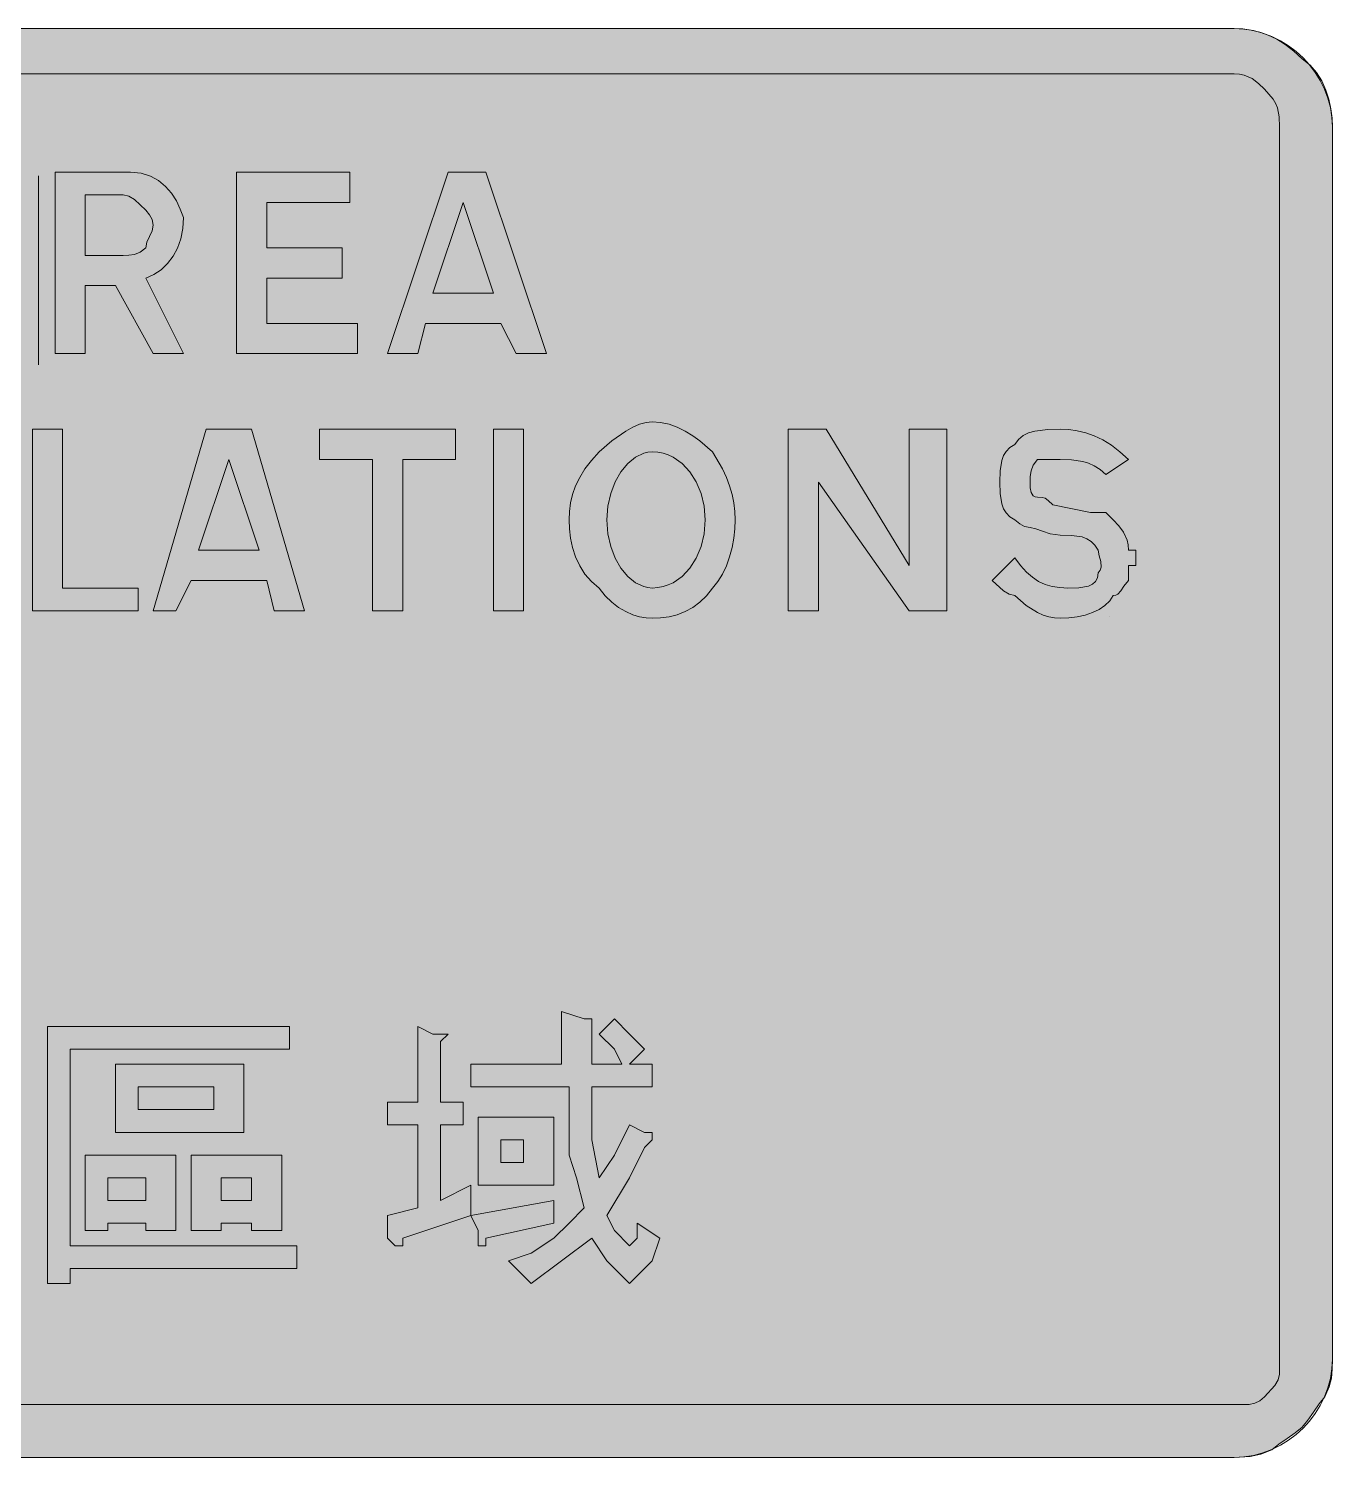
# Model space of a CAD drawing. Header units: metres. Extents: x 12 to 555, y 23 to 250.
# Drawn here: x 347.7 to 554.7, y 22.8 to 249.6 of the extents above; entities that cross this region are included whole.
import ezdxf

# ---------------------------------------------------------------- set-up
doc = ezdxf.new("R2010")
doc.units = ezdxf.units.M
for name, color, linetype, true_color in [('FILL_BLUE_0000FF', 7, 'Continuous', 0x0000ff), ('FILL_WHITE_FFFFFF', 7, 'Continuous', 0xffffff), ('STROKE_BLUE_0000FF', 7, 'Continuous', 0x0000ff), ('STROKE_WHITE_FFFFFF', 7, 'Continuous', 0xffffff)]:
    doc.layers.add(name, color=color, linetype=linetype, true_color=true_color)

msp = doc.modelspace()

# ---------------------------------------------------------------- hatches: boundary and pattern name
at = {"layer": 'FILL_BLUE_0000FF', "true_color": 0x0000ff}
h = msp.add_hatch(color=7, dxfattribs=at)
h.dxf.hatch_style = 1
h.paths.add_polyline_path([(539.07, 242.4), (539.92, 242.35), (540.66, 242.19), (541.92, 241.65), (542.95, 240.88), (543.87, 240), (545.26, 238.39), (545.68, 237.68), (545.97, 237), (546.23, 235.61), (546.27, 234), (546.27, 38.4), (546.27, 36), (546.06, 35.1), (545.52, 34.2), (543.87, 32.4), (543.12, 31.8), (542.35, 31.39), (541.47, 31.2), (539.07, 31.2), (26.67, 31.2), (24.27, 31.35), (22.96, 31.71), (22.37, 32), (21.87, 32.4), (21.18, 33.3), (20.82, 34.2), (20.69, 35.1), (20.67, 36), (20.27, 36.05), (19.98, 36.21), (19.62, 36.75), (19.49, 37.52), (19.47, 38.4), (19.47, 234), (19.63, 235.74), (20.09, 237.34), (20.8, 238.77), (21.72, 240), (22.81, 241.01), (24.03, 241.76), (25.33, 242.24), (26.67, 242.4), (539.07, 242.4)])
at = {"layer": 'FILL_WHITE_FFFFFF', "true_color": 0xffffff}
h = msp.add_hatch(color=7, dxfattribs=at)
h.dxf.hatch_style = 1
h.paths.add_polyline_path([(539.07, 249.6), (540.42, 249.54), (541.77, 249.36), (543.12, 249.03), (544.47, 248.55), (545.82, 247.9), (547.17, 247.07), (548.52, 246.04), (549.87, 244.8), (551.11, 243.79), (552.14, 242.61), (552.97, 241.28), (553.62, 239.85), (554.1, 238.37), (554.43, 236.87), (554.61, 235.4), (554.67, 234), (554.67, 38.4), (554.65, 36.79), (554.52, 35.4), (554.16, 34.01), (553.47, 32.4), (552.57, 31.31), (551.67, 30), (550.77, 28.69), (549.87, 27.6), (548.78, 26.7), (547.47, 25.8), (546.16, 24.9), (545.07, 24), (543.29, 23.31), (541.62, 22.95), (539.07, 22.8), (26.67, 22.8), (25.32, 22.86), (23.97, 23.04), (22.62, 23.37), (21.27, 23.85), (19.92, 24.5), (18.57, 25.33), (17.22, 26.36), (15.87, 27.6), (14.3, 30.3), (13.68, 31.65), (13.17, 33), (12.78, 34.35), (12.5, 35.7), (12.33, 37.05), (12.27, 38.4), (12.27, 234), (12.34, 235.56), (12.54, 237.08), (12.88, 238.56), (13.34, 239.98), (13.92, 241.34), (14.61, 242.63), (15.41, 243.83), (16.32, 244.95), (17.32, 245.97), (18.42, 246.88), (19.61, 247.67), (20.88, 248.34), (22.22, 248.88), (23.64, 249.27), (25.12, 249.52), (26.67, 249.6), (539.07, 249.6)])
h = msp.add_hatch(color=7, dxfattribs=at)
h.dxf.hatch_style = 1
h.paths.add_polyline_path([(363.87, 226.8), (365.56, 226.64), (367.04, 226.18), (368.32, 225.47), (369.42, 224.55), (370.35, 223.46), (371.13, 222.24), (371.76, 220.94), (372.27, 219.6), (372.16, 217.86), (371.84, 216.24), (371.32, 214.77), (370.62, 213.45), (369.75, 212.3), (368.73, 211.33), (367.56, 210.56), (366.27, 210), (372.27, 198), (367.47, 198), (361.47, 208.8), (356.67, 208.8), (356.67, 198), (351.87, 198), (351.87, 226.8), (363.87, 226.8)])
h.paths.add_polyline_path([(363.57, 213.62), (364.47, 213.75), (365.37, 214.11), (366.27, 214.8), (366.46, 215.7), (366.87, 216.6), (367.28, 217.5), (367.47, 218.4), (367.28, 219.28), (366.87, 220.05), (366.27, 220.8), (364.47, 222.45), (363.57, 222.99), (362.67, 223.2), (356.67, 223.2), (356.67, 213.6), (362.67, 213.6), (363.57, 213.62)], flags=16)
h = msp.add_hatch(color=7, dxfattribs=at)
h.dxf.hatch_style = 1
h.paths.add_polyline_path([(380.67, 226.8), (398.67, 226.8), (398.67, 222), (385.47, 222), (385.47, 214.8), (397.47, 214.8), (397.47, 210), (385.47, 210), (385.47, 202.8), (399.87, 202.8), (399.87, 198), (380.67, 198), (380.67, 226.8)])
h = msp.add_hatch(color=7, dxfattribs=at)
h.dxf.hatch_style = 1
h.paths.add_polyline_path([(429.87, 198), (425.07, 198), (422.67, 202.8), (410.67, 202.8), (409.47, 198), (404.67, 198), (414.27, 226.8), (420.27, 226.8), (429.87, 198)])
h.paths.add_polyline_path([(411.87, 207.6), (421.47, 207.6), (416.67, 222), (411.87, 207.6)], flags=16)
h = msp.add_hatch(color=7, dxfattribs=at)
h.dxf.hatch_style = 1
h.paths.add_polyline_path([(348.27, 186), (353.07, 186), (353.07, 160.8), (365.07, 160.8), (365.07, 157.2), (348.27, 157.2), (348.27, 186)])
h = msp.add_hatch(color=7, dxfattribs=at)
h.dxf.hatch_style = 1
h.paths.add_polyline_path([(391.47, 157.2), (386.67, 157.2), (385.47, 162), (373.47, 162), (371.07, 157.2), (367.47, 157.2), (375.87, 186), (383.07, 186), (391.47, 157.2)])
h.paths.add_polyline_path([(374.67, 166.8), (384.27, 166.8), (379.47, 181.2), (374.67, 166.8)], flags=16)
h = msp.add_hatch(color=7, dxfattribs=at)
h.dxf.hatch_style = 1
h.paths.add_polyline_path([(415.47, 181.2), (407.07, 181.2), (407.07, 157.2), (402.27, 157.2), (402.27, 181.2), (393.87, 181.2), (393.87, 186), (415.47, 186), (415.47, 181.2)])
h = msp.add_hatch(color=7, dxfattribs=at)
h.dxf.hatch_style = 1
h.paths.add_polyline_path([(421.47, 186), (426.27, 186), (426.27, 157.2), (421.47, 157.2), (421.47, 186)])
h = msp.add_hatch(color=7, dxfattribs=at)
h.dxf.hatch_style = 1
h.paths.add_polyline_path([(449.35, 186.79), (450.66, 186.31), (451.92, 185.7), (453.13, 184.97), (454.26, 184.16), (456.27, 182.4), (457.85, 179.7), (458.46, 178.35), (458.97, 177), (459.36, 175.65), (459.65, 174.3), (459.81, 172.95), (459.87, 171.6), (459.81, 170.2), (459.65, 168.73), (459.36, 167.23), (458.97, 165.75), (458.46, 164.32), (457.85, 162.99), (457.11, 161.81), (456.27, 160.8), (455.32, 159.56), (454.26, 158.53), (453.13, 157.7), (451.92, 157.05), (450.66, 156.57), (449.35, 156.24), (448.02, 156.06), (446.67, 156), (445.72, 156.06), (444.68, 156.24), (443.59, 156.57), (442.47, 157.05), (441.35, 157.7), (440.26, 158.53), (439.22, 159.56), (438.27, 160.8), (437.03, 161.81), (436, 162.99), (435.17, 164.32), (434.52, 165.75), (434.04, 167.23), (433.71, 168.73), (433.53, 170.2), (433.47, 171.6), (433.53, 172.95), (433.71, 174.3), (434.04, 175.65), (434.52, 177), (435.17, 178.35), (436, 179.7), (437.03, 181.05), (438.27, 182.4), (440.26, 184.16), (442.47, 185.7), (443.59, 186.31), (444.68, 186.79), (445.72, 187.09), (446.67, 187.2), (448.02, 187.09), (449.35, 186.79)])
h.paths.add_polyline_path([(445.33, 182.18), (444.03, 181.56), (442.81, 180.56), (441.72, 179.25), (440.8, 177.65), (440.09, 175.82), (439.63, 173.79), (439.47, 171.6), (439.63, 169.41), (440.09, 167.38), (440.8, 165.55), (441.72, 163.95), (442.81, 162.64), (444.03, 161.64), (445.33, 161.02), (446, 160.86), (446.67, 160.8), (447.56, 160.86), (448.41, 161.02), (449.23, 161.28), (450.01, 161.64), (451.44, 162.64), (452.67, 163.95), (453.68, 165.55), (454.43, 167.38), (454.91, 169.41), (455.07, 171.6), (454.91, 173.79), (454.43, 175.82), (453.68, 177.65), (452.67, 179.25), (451.44, 180.56), (450.01, 181.56), (449.23, 181.92), (448.41, 182.18), (447.56, 182.34), (446.67, 182.4), (446, 182.34), (445.33, 182.18)], flags=16)
h = msp.add_hatch(color=7, dxfattribs=at)
h.dxf.hatch_style = 1
h.paths.add_polyline_path([(473.07, 177.6), (473.07, 157.2), (468.27, 157.2), (468.27, 186), (474.27, 186), (487.47, 164.4), (487.47, 186), (493.47, 186), (493.47, 157.2), (487.47, 157.2), (473.07, 177.6)])
h = msp.add_hatch(color=7, dxfattribs=at)
h.dxf.hatch_style = 1
h.paths.add_polyline_path([(517.77, 179.59), (516.87, 180.19), (515.97, 180.61), (515.07, 180.9), (513.27, 181.16), (511.47, 181.2), (507.87, 181.2), (507.18, 180.3), (506.82, 179.4), (506.69, 178.5), (506.67, 177.6), (506.69, 176.72), (506.82, 175.95), (507.18, 175.41), (507.47, 175.25), (507.87, 175.2), (508.58, 175.18), (509.07, 175.05), (509.56, 174.69), (510.27, 174), (516.27, 172.8), (518.67, 172.8), (519.87, 171.6), (520.75, 170.68), (521.52, 169.65), (522.06, 168.39), (522.22, 167.65), (522.27, 166.8), (523.47, 166.8), (523.47, 165.6), (523.47, 164.4), (522.27, 164.4), (522.27, 163.2), (522.27, 162), (521.56, 161.12), (521.07, 160.35), (520.58, 159.81), (520.27, 159.65), (519.87, 159.6), (519.31, 158.76), (518.56, 158.02), (517.63, 157.41), (516.57, 156.9), (515.39, 156.51), (514.13, 156.22), (512.82, 156.06), (511.47, 156), (510.57, 156.06), (509.67, 156.22), (508.77, 156.51), (507.87, 156.9), (506.07, 158.02), (504.27, 159.6), (503.37, 159.81), (502.47, 160.35), (500.67, 162), (504.27, 165.6), (505.17, 164.36), (506.09, 163.33), (507.03, 162.5), (508.02, 161.85), (509.06, 161.37), (510.18, 161.04), (511.37, 160.86), (512.67, 160.8), (514.43, 160.84), (515.97, 161.1), (516.58, 161.39), (517.06, 161.81), (517.36, 162.41), (517.47, 163.2), (517.81, 163.65), (517.98, 164.1), (517.92, 165), (517.64, 165.9), (517.47, 166.8), (516.97, 167.59), (516.36, 168.19), (515.68, 168.61), (514.92, 168.9), (513.25, 169.16), (511.47, 169.2), (509.88, 169.39), (508.62, 169.8), (507.59, 170.21), (506.67, 170.4), (505.79, 170.59), (505.02, 171), (504.27, 171.6), (503.48, 172.1), (502.88, 172.71), (502.46, 173.39), (502.17, 174.15), (501.91, 175.82), (501.87, 177.6), (501.91, 179.38), (502.17, 181.05), (502.46, 181.81), (502.88, 182.49), (503.48, 183.1), (504.27, 183.6), (504.83, 184.39), (505.56, 184.99), (506.44, 185.41), (507.42, 185.7), (509.5, 185.96), (511.47, 186), (512.82, 185.94), (514.17, 185.76), (515.52, 185.43), (516.87, 184.95), (518.22, 184.3), (519.57, 183.47), (520.92, 182.44), (522.27, 181.2), (518.67, 178.8), (517.77, 179.59)])
h = msp.add_hatch(color=7, dxfattribs=at)
h.dxf.hatch_style = 1
h.paths.add_polyline_path([(435.87, 92.4), (437.07, 92.4), (437.07, 91.2), (437.07, 85.2), (441.87, 85.2), (440.67, 87.6), (438.27, 90), (440.67, 92.4), (443.07, 90), (445.47, 87.6), (443.07, 85.2), (446.67, 85.2), (446.67, 81.6), (437.07, 81.6), (437.07, 73.2), (438.27, 67.2), (440.67, 70.8), (443.07, 75.6), (445.47, 74.4), (446.67, 74.4), (446.67, 73.2), (445.47, 72), (443.07, 67.2), (439.47, 61.2), (440.67, 58.8), (443.07, 56.4), (444.27, 57.6), (444.27, 60), (447.87, 57.6), (446.67, 54), (444.27, 51.6), (443.07, 50.4), (441.87, 51.6), (439.47, 54), (437.07, 57.6), (432.27, 54), (427.47, 50.4), (423.87, 54), (427.47, 55.2), (431.07, 57.6), (433.47, 60), (435.87, 62.4), (434.67, 67.2), (433.47, 70.8), (433.47, 75.6), (433.47, 81.6), (417.87, 81.6), (417.87, 85.2), (432.27, 85.2), (432.27, 93.6), (435.87, 92.4)])
h = msp.add_hatch(color=7, dxfattribs=at)
h.dxf.hatch_style = 1
h.paths.add_polyline_path([(389.07, 91.2), (389.07, 87.6), (354.27, 87.6), (354.27, 56.4), (390.27, 56.4), (390.27, 52.8), (354.27, 52.8), (354.27, 50.4), (350.67, 50.4), (350.67, 91.2), (389.07, 91.2)])
h = msp.add_hatch(color=7, dxfattribs=at)
h.dxf.hatch_style = 1
h.paths.add_polyline_path([(411.87, 90), (413.07, 90), (414.27, 90), (413.07, 88.8), (413.07, 79.2), (416.67, 79.2), (416.67, 75.6), (413.07, 75.6), (413.07, 63.6), (417.87, 66), (417.87, 61.2), (407.07, 57.6), (407.07, 56.4), (405.87, 56.4), (404.67, 57.6), (404.67, 61.2), (409.47, 62.4), (409.47, 75.6), (404.67, 75.6), (404.67, 79.2), (409.47, 79.2), (409.47, 91.2), (411.87, 90)])
h = msp.add_hatch(color=7, dxfattribs=at)
h.dxf.hatch_style = 1
h.paths.add_polyline_path([(381.87, 74.4), (361.47, 74.4), (361.47, 85.2), (381.87, 85.2), (381.87, 74.4)])
h.paths.add_polyline_path([(377.07, 81.6), (365.07, 81.6), (365.07, 78), (377.07, 78), (377.07, 81.6)], flags=16)
h = msp.add_hatch(color=7, dxfattribs=at)
h.dxf.hatch_style = 1
h.paths.add_polyline_path([(431.07, 66), (419.07, 66), (419.07, 76.8), (431.07, 76.8), (431.07, 66)])
h.paths.add_polyline_path([(426.27, 73.2), (422.67, 73.2), (422.67, 69.6), (426.27, 69.6), (426.27, 73.2)], flags=16)
h = msp.add_hatch(color=7, dxfattribs=at)
h.dxf.hatch_style = 1
h.paths.add_polyline_path([(371.07, 58.8), (366.27, 58.8), (366.27, 60), (360.27, 60), (360.27, 58.8), (356.67, 58.8), (356.67, 70.8), (371.07, 70.8), (371.07, 58.8)])
h.paths.add_polyline_path([(366.27, 67.2), (360.27, 67.2), (360.27, 63.6), (366.27, 63.6), (366.27, 67.2)], flags=16)
h = msp.add_hatch(color=7, dxfattribs=at)
h.dxf.hatch_style = 1
h.paths.add_polyline_path([(387.87, 58.8), (383.07, 58.8), (383.07, 60), (378.27, 60), (378.27, 58.8), (373.47, 58.8), (373.47, 70.8), (387.87, 70.8), (387.87, 58.8)])
h.paths.add_polyline_path([(383.07, 67.2), (378.27, 67.2), (378.27, 63.6), (383.07, 63.6), (383.07, 67.2)], flags=16)
h = msp.add_hatch(color=7, dxfattribs=at)
h.dxf.hatch_style = 1
h.paths.add_polyline_path([(431.07, 60), (420.27, 57.6), (420.27, 56.4), (419.07, 56.4), (419.07, 57.6), (419.07, 58.8), (417.87, 61.2), (431.07, 63.6), (431.07, 60)])

# ---------------------------------------------------------------- linework, layer by layer
at = {"layer": 'FILL_BLUE_0000FF', "lineweight": 0, "true_color": 0x0000ff}
msp.add_lwpolyline([(26.67, 242.4), (539.07, 242.4), (539.92, 242.35), (540.66, 242.19), (541.92, 241.65), (542.95, 240.88), (543.87, 240), (545.26, 238.39), (545.68, 237.68), (545.97, 237), (546.23, 235.61), (546.27, 234), (546.27, 38.4), (546.27, 36), (546.06, 35.1), (545.52, 34.2), (543.87, 32.4), (543.12, 31.8), (542.35, 31.39), (541.47, 31.2), (539.07, 31.2), (26.67, 31.2)], dxfattribs=at)
at = {"layer": 'FILL_WHITE_FFFFFF', "lineweight": 0, "true_color": 0xffffff}
msp.add_lwpolyline([(26.67, 249.6), (539.07, 249.6), (540.42, 249.54), (541.77, 249.36), (543.12, 249.03), (544.47, 248.55), (545.82, 247.9), (547.17, 247.07), (548.52, 246.04), (549.87, 244.8), (551.11, 243.79), (552.14, 242.61), (552.97, 241.28), (553.62, 239.85), (554.1, 238.37), (554.43, 236.87), (554.61, 235.4), (554.67, 234), (554.67, 38.4), (554.65, 36.79), (554.52, 35.4), (554.16, 34.01), (553.47, 32.4), (552.57, 31.31), (551.67, 30), (550.77, 28.69), (549.87, 27.6), (548.78, 26.7), (547.47, 25.8), (546.16, 24.9), (545.07, 24), (543.29, 23.31), (541.62, 22.95), (539.07, 22.8), (26.67, 22.8)], dxfattribs=at)
for points in [[(363.87, 226.8), (365.56, 226.64), (367.04, 226.18), (368.32, 225.47), (369.42, 224.55), (370.35, 223.46), (371.13, 222.24), (371.76, 220.94), (372.27, 219.6), (372.16, 217.86), (371.84, 216.24), (371.32, 214.77), (370.62, 213.45), (369.75, 212.3), (368.73, 211.33), (367.56, 210.56), (366.27, 210), (372.27, 198), (367.47, 198), (361.47, 208.8), (356.67, 208.8), (356.67, 198), (351.87, 198), (351.87, 226.8)], [(380.67, 226.8), (398.67, 226.8), (398.67, 222), (385.47, 222), (385.47, 214.8), (397.47, 214.8), (397.47, 210), (385.47, 210), (385.47, 202.8), (399.87, 202.8), (399.87, 198), (380.67, 198)], [(429.87, 198), (425.07, 198), (422.67, 202.8), (410.67, 202.8), (409.47, 198), (404.67, 198), (414.27, 226.8), (420.27, 226.8)], [(363.57, 213.62), (364.47, 213.75), (365.37, 214.11), (366.27, 214.8), (366.46, 215.7), (366.87, 216.6), (367.28, 217.5), (367.47, 218.4), (367.28, 219.28), (366.87, 220.05), (366.27, 220.8), (364.47, 222.45), (363.57, 222.99), (362.67, 223.2), (356.67, 223.2), (356.67, 213.6), (362.67, 213.6)], [(411.87, 207.6), (421.47, 207.6), (416.67, 222)], [(348.27, 186), (353.07, 186), (353.07, 160.8), (365.07, 160.8), (365.07, 157.2), (348.27, 157.2)], [(391.47, 157.2), (386.67, 157.2), (385.47, 162), (373.47, 162), (371.07, 157.2), (367.47, 157.2), (375.87, 186), (383.07, 186)], [(415.47, 181.2), (407.07, 181.2), (407.07, 157.2), (402.27, 157.2), (402.27, 181.2), (393.87, 181.2), (393.87, 186), (415.47, 186)], [(421.47, 186), (426.27, 186), (426.27, 157.2), (421.47, 157.2)], [(449.35, 186.79), (450.66, 186.31), (451.92, 185.7), (453.13, 184.97), (454.26, 184.16), (456.27, 182.4), (457.85, 179.7), (458.46, 178.35), (458.97, 177), (459.36, 175.65), (459.65, 174.3), (459.81, 172.95), (459.87, 171.6), (459.81, 170.2), (459.65, 168.73), (459.36, 167.23), (458.97, 165.75), (458.46, 164.32), (457.85, 162.99), (457.11, 161.81), (456.27, 160.8), (455.32, 159.56), (454.26, 158.53), (453.13, 157.7), (451.92, 157.05), (450.66, 156.57), (449.35, 156.24), (448.02, 156.06), (446.67, 156), (445.72, 156.06), (444.68, 156.24), (443.59, 156.57), (442.47, 157.05), (441.35, 157.7), (440.26, 158.53), (439.22, 159.56), (438.27, 160.8), (437.03, 161.81), (436, 162.99), (435.17, 164.32), (434.52, 165.75), (434.04, 167.23), (433.71, 168.73), (433.53, 170.2), (433.47, 171.6), (433.53, 172.95), (433.71, 174.3), (434.04, 175.65), (434.52, 177), (435.17, 178.35), (436, 179.7), (437.03, 181.05), (438.27, 182.4), (440.26, 184.16), (442.47, 185.7), (443.59, 186.31), (444.68, 186.79), (445.72, 187.09), (446.67, 187.2), (448.02, 187.09)], [(473.07, 177.6), (473.07, 157.2), (468.27, 157.2), (468.27, 186), (474.27, 186), (487.47, 164.4), (487.47, 186), (493.47, 186), (493.47, 157.2), (487.47, 157.2)], [(517.77, 179.59), (516.87, 180.19), (515.97, 180.61), (515.07, 180.9), (513.27, 181.16), (511.47, 181.2), (507.87, 181.2), (507.18, 180.3), (506.82, 179.4), (506.69, 178.5), (506.67, 177.6), (506.69, 176.72), (506.82, 175.95), (507.18, 175.41), (507.47, 175.25), (507.87, 175.2), (508.58, 175.18), (509.07, 175.05), (509.56, 174.69), (510.27, 174), (516.27, 172.8), (518.67, 172.8), (519.87, 171.6), (520.75, 170.68), (521.52, 169.65), (522.06, 168.39), (522.22, 167.65), (522.27, 166.8), (523.47, 166.8), (523.47, 165.6), (523.47, 164.4), (522.27, 164.4), (522.27, 163.2), (522.27, 162), (521.56, 161.12), (521.07, 160.35), (520.58, 159.81), (520.27, 159.65), (519.87, 159.6), (519.31, 158.76), (518.56, 158.02), (517.63, 157.41), (516.57, 156.9), (515.39, 156.51), (514.13, 156.22), (512.82, 156.06), (511.47, 156), (510.57, 156.06), (509.67, 156.22), (508.77, 156.51), (507.87, 156.9), (506.07, 158.02), (504.27, 159.6), (503.37, 159.81), (502.47, 160.35), (500.67, 162), (504.27, 165.6), (505.17, 164.36), (506.09, 163.33), (507.03, 162.5), (508.02, 161.85), (509.06, 161.37), (510.18, 161.04), (511.37, 160.86), (512.67, 160.8), (514.43, 160.84), (515.97, 161.1), (516.58, 161.39), (517.06, 161.81), (517.36, 162.41), (517.47, 163.2), (517.81, 163.65), (517.98, 164.1), (517.92, 165), (517.64, 165.9), (517.47, 166.8), (516.97, 167.59), (516.36, 168.19), (515.68, 168.61), (514.92, 168.9), (513.25, 169.16), (511.47, 169.2), (509.88, 169.39), (508.62, 169.8), (507.59, 170.21), (506.67, 170.4), (505.79, 170.59), (505.02, 171), (504.27, 171.6), (503.48, 172.1), (502.88, 172.71), (502.46, 173.39), (502.17, 174.15), (501.91, 175.82), (501.87, 177.6), (501.91, 179.38), (502.17, 181.05), (502.46, 181.81), (502.88, 182.49), (503.48, 183.1), (504.27, 183.6), (504.83, 184.39), (505.56, 184.99), (506.44, 185.41), (507.42, 185.7), (509.5, 185.96), (511.47, 186), (512.82, 185.94), (514.17, 185.76), (515.52, 185.43), (516.87, 184.95), (518.22, 184.3), (519.57, 183.47), (520.92, 182.44), (522.27, 181.2), (518.67, 178.8)], [(445.33, 182.18), (444.03, 181.56), (442.81, 180.56), (441.72, 179.25), (440.8, 177.65), (440.09, 175.82), (439.63, 173.79), (439.47, 171.6), (439.63, 169.41), (440.09, 167.38), (440.8, 165.55), (441.72, 163.95), (442.81, 162.64), (444.03, 161.64), (445.33, 161.02), (446, 160.86), (446.67, 160.8), (447.56, 160.86), (448.41, 161.02), (449.23, 161.28), (450.01, 161.64), (451.44, 162.64), (452.67, 163.95), (453.68, 165.55), (454.43, 167.38), (454.91, 169.41), (455.07, 171.6), (454.91, 173.79), (454.43, 175.82), (453.68, 177.65), (452.67, 179.25), (451.44, 180.56), (450.01, 181.56), (449.23, 181.92), (448.41, 182.18), (447.56, 182.34), (446.67, 182.4), (446, 182.34)], [(374.67, 166.8), (384.27, 166.8), (379.47, 181.2)], [(435.87, 92.4), (437.07, 92.4), (437.07, 91.2), (437.07, 85.2), (441.87, 85.2), (440.67, 87.6), (438.27, 90), (440.67, 92.4), (443.07, 90), (445.47, 87.6), (443.07, 85.2), (446.67, 85.2), (446.67, 81.6), (437.07, 81.6), (437.07, 73.2), (438.27, 67.2), (440.67, 70.8), (443.07, 75.6), (445.47, 74.4), (446.67, 74.4), (446.67, 73.2), (445.47, 72), (443.07, 67.2), (439.47, 61.2), (440.67, 58.8), (443.07, 56.4), (444.27, 57.6), (444.27, 60), (447.87, 57.6), (446.67, 54), (444.27, 51.6), (443.07, 50.4), (441.87, 51.6), (439.47, 54), (437.07, 57.6), (432.27, 54), (427.47, 50.4), (423.87, 54), (427.47, 55.2), (431.07, 57.6), (433.47, 60), (435.87, 62.4), (434.67, 67.2), (433.47, 70.8), (433.47, 75.6), (433.47, 81.6), (417.87, 81.6), (417.87, 85.2), (432.27, 85.2), (432.27, 93.6)], [(389.07, 91.2), (389.07, 87.6), (354.27, 87.6), (354.27, 56.4), (390.27, 56.4), (390.27, 52.8), (354.27, 52.8), (354.27, 50.4), (350.67, 50.4), (350.67, 91.2)], [(411.87, 90), (413.07, 90), (414.27, 90), (413.07, 88.8), (413.07, 79.2), (416.67, 79.2), (416.67, 75.6), (413.07, 75.6), (413.07, 63.6), (417.87, 66), (417.87, 61.2), (407.07, 57.6), (407.07, 56.4), (405.87, 56.4), (404.67, 57.6), (404.67, 61.2), (409.47, 62.4), (409.47, 75.6), (404.67, 75.6), (404.67, 79.2), (409.47, 79.2), (409.47, 91.2)], [(381.87, 74.4), (361.47, 74.4), (361.47, 85.2), (381.87, 85.2)], [(377.07, 81.6), (365.07, 81.6), (365.07, 78), (377.07, 78)], [(431.07, 66), (419.07, 66), (419.07, 76.8), (431.07, 76.8)], [(426.27, 73.2), (422.67, 73.2), (422.67, 69.6), (426.27, 69.6)], [(371.07, 58.8), (366.27, 58.8), (366.27, 60), (360.27, 60), (360.27, 58.8), (356.67, 58.8), (356.67, 70.8), (371.07, 70.8)], [(387.87, 58.8), (383.07, 58.8), (383.07, 60), (378.27, 60), (378.27, 58.8), (373.47, 58.8), (373.47, 70.8), (387.87, 70.8)], [(366.27, 67.2), (360.27, 67.2), (360.27, 63.6), (366.27, 63.6)], [(383.07, 67.2), (378.27, 67.2), (378.27, 63.6), (383.07, 63.6)], [(431.07, 60), (420.27, 57.6), (420.27, 56.4), (419.07, 56.4), (419.07, 57.6), (419.07, 58.8), (417.87, 61.2), (431.07, 63.6)]]:
    msp.add_lwpolyline(points, close=True, dxfattribs=at)
at = {"layer": 'STROKE_BLUE_0000FF', "lineweight": 0, "true_color": 0x0000ff}
for points in [[(539.07, 249.6), (540.63, 249.52), (542.15, 249.27), (543.63, 248.88), (545.05, 248.34), (546.41, 247.67), (547.7, 246.88), (548.9, 245.97), (550.02, 244.95), (551.04, 243.83), (551.95, 242.63), (552.74, 241.34), (553.41, 239.98), (553.95, 238.56), (554.34, 237.08), (554.59, 235.56), (554.67, 234), (554.67, 38.4), (554.59, 36.84), (554.34, 35.32), (553.95, 33.84), (553.41, 32.42), (552.74, 31.06), (551.95, 29.77), (551.04, 28.57), (550.02, 27.45), (548.9, 26.43), (547.7, 25.52), (546.41, 24.73), (545.05, 24.06), (543.63, 23.52), (542.15, 23.13), (540.63, 22.88), (539.07, 22.8), (26.67, 22.8)], [(26.67, 249.6), (539.07, 249.6)]]:
    msp.add_lwpolyline(points, dxfattribs=at)
at = {"layer": 'STROKE_WHITE_FFFFFF', "lineweight": 0, "true_color": 0xffffff}
for points in [[(349.27, 196.24), (349.27, 226.24)], [(421.47, 186), (426.27, 186), (426.27, 157.2), (421.47, 157.2), (421.47, 186)], [(519.27, 156.24), (519.27, 156.24)]]:
    msp.add_lwpolyline(points, dxfattribs=at)

doc.saveas('drawing.dxf')
